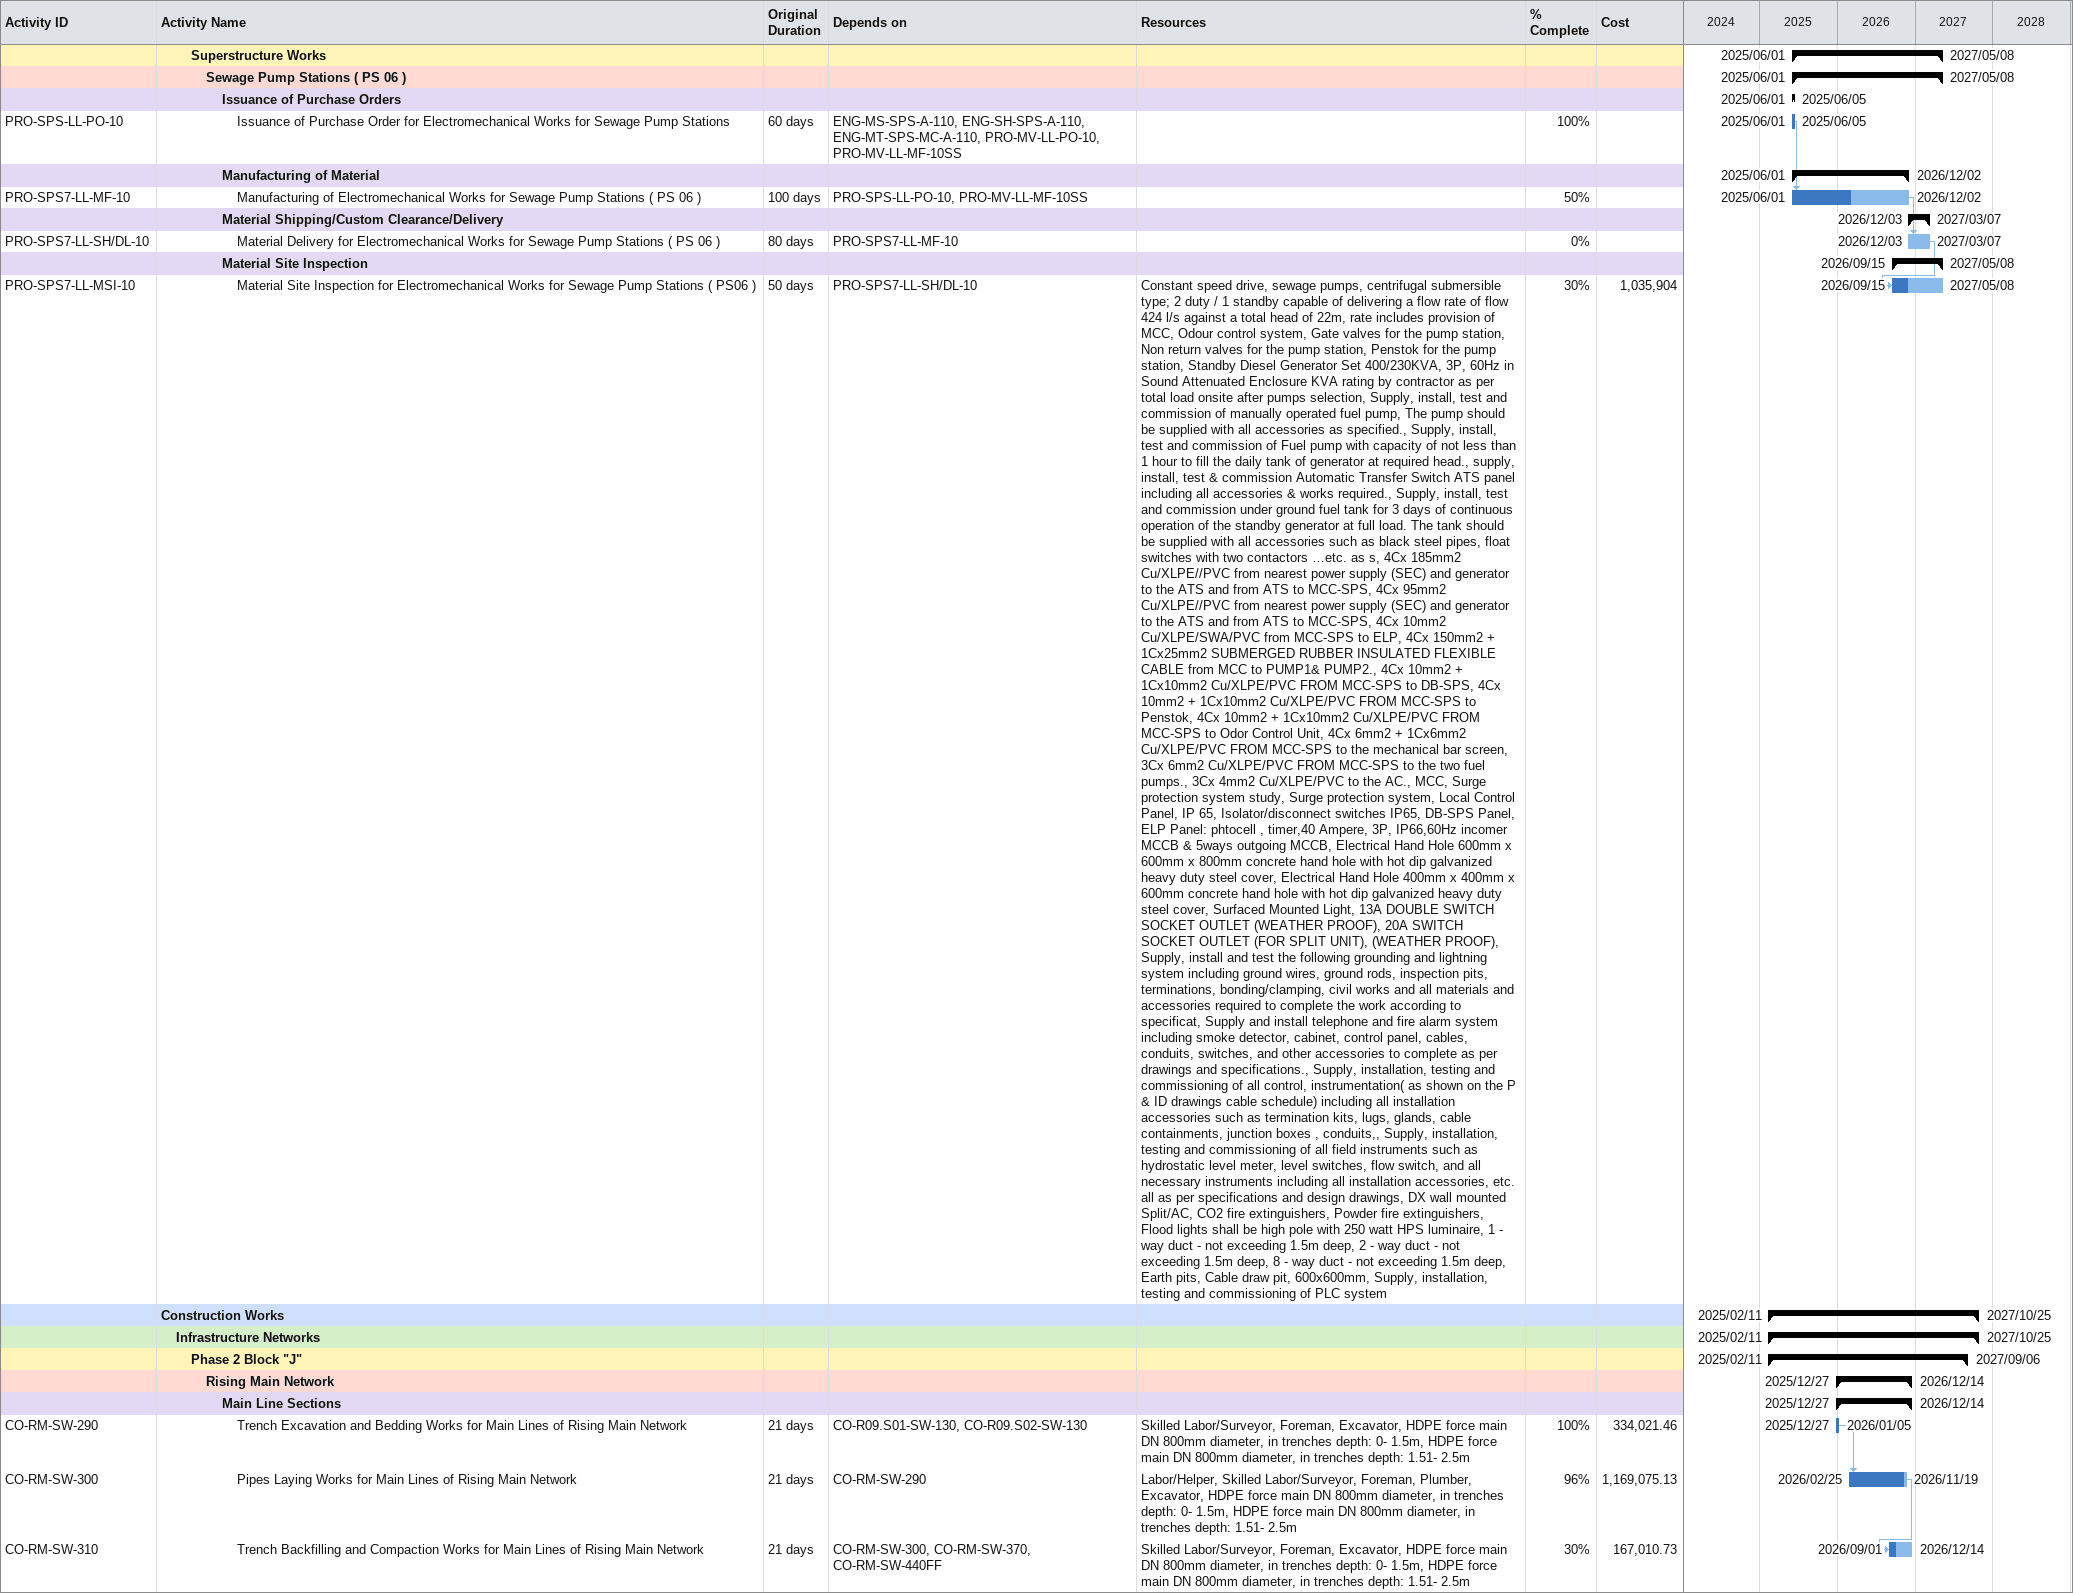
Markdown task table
| ID | Level | Task | Original duration | Start | Finish | Predecessors | Resources | % complete | Cost |
|---|---|---|---|---|---|---|---|---|---|
|  | 3 | **Superstructure Works** |  | 2025-06-01 | 2027-05-08 |  |  |  |  |
|  | 4 | **Sewage Pump Stations ( PS 06 )** |  | 2025-06-01 | 2027-05-08 |  |  |  |  |
|  | 5 | **Issuance of Purchase Orders** |  | 2025-06-01 | 2025-06-05 |  |  |  |  |
| PRO-SPS-LL-PO-10 | 6 | Issuance of Purchase Order for Electromechanical Works for Sewage Pump Stations | 60d | 2025-06-01 | 2025-06-05 | ENG-MS-SPS-A-110, ENG-SH-SPS-A-110, ENG-MT-SPS-MC-A-110, PRO-MV-LL-PO-10, PRO-MV-LL-MF-10SS |  | 100 |  |
|  | 5 | **Manufacturing of Material** |  | 2025-06-01 | 2026-12-02 |  |  |  |  |
| PRO-SPS7-LL-MF-10 | 6 | Manufacturing of Electromechanical Works for Sewage Pump Stations ( PS 06 ) | 100d | 2025-06-01 | 2026-12-02 | PRO-SPS-LL-PO-10, PRO-MV-LL-MF-10SS |  | 50 |  |
|  | 5 | **Material Shipping/Custom Clearance/Delivery** |  | 2026-12-03 | 2027-03-07 |  |  |  |  |
| PRO-SPS7-LL-SH/DL-10 | 6 | Material Delivery for Electromechanical Works for Sewage Pump Stations ( PS 06 ) | 80d | 2026-12-03 | 2027-03-07 | PRO-SPS7-LL-MF-10 |  | 0 |  |
|  | 5 | **Material Site Inspection** |  | 2026-09-15 | 2027-05-08 |  |  |  |  |
| PRO-SPS7-LL-MSI-10 | 6 | Material Site Inspection for Electromechanical Works for Sewage Pump Stations ( PS06 ) | 50d | 2026-09-15 | 2027-05-08 | PRO-SPS7-LL-SH/DL-10 | Constant speed drive, sewage pumps, centrifugal submersible type; 2 duty / 1 standby capable of delivering a flow rate of flow 424 l/s against a total head of 22m, rate includes provision of MCC, Odour control system, Gate valves for the pump station, Non return valves for the pump station, Penstok for the pump station, Standby Diesel Generator Set 400/230KVA, 3P, 60Hz in Sound Attenuated Enclosure KVA rating by contractor as per total load onsite after pumps selection, Supply, install, test and commission of manually operated fuel pump, The pump should be supplied with all accessories as specified., Supply, install, test and commission of Fuel pump with capacity of not less than 1 hour to fill the daily tank of generator at required head., supply, install, test & commission Automatic Transfer Switch ATS panel including all accessories & works required., Supply, install, test and commission under ground fuel tank for 3 days of continuous operation of the standby generator at full load. The tank should be supplied with all accessories such as black steel pipes, float switches with two contactors …etc. as s, 4Cx 185mm2 Cu/XLPE//PVC from nearest power supply (SEC) and generator to the ATS and from ATS to MCC-SPS, 4Cx 95mm2 Cu/XLPE//PVC from nearest power supply (SEC) and generator to the ATS and from ATS to MCC-SPS, 4Cx 10mm2 Cu/XLPE/SWA/PVC from MCC-SPS to ELP, 4Cx 150mm2 + 1Cx25mm2 SUBMERGED RUBBER INSULATED FLEXIBLE CABLE from MCC to PUMP1& PUMP2., 4Cx 10mm2 + 1Cx10mm2 Cu/XLPE/PVC FROM MCC-SPS to DB-SPS, 4Cx 10mm2 + 1Cx10mm2 Cu/XLPE/PVC FROM MCC-SPS to Penstok, 4Cx 10mm2 + 1Cx10mm2 Cu/XLPE/PVC FROM MCC-SPS to Odor Control Unit, 4Cx 6mm2 + 1Cx6mm2 Cu/XLPE/PVC FROM MCC-SPS to the mechanical bar screen, 3Cx 6mm2 Cu/XLPE/PVC FROM MCC-SPS to the two fuel pumps., 3Cx 4mm2 Cu/XLPE/PVC to the AC., MCC, Surge protection system study, Surge protection system, Local Control Panel, IP 65, Isolator/disconnect switches IP65, DB-SPS Panel, ELP Panel: phtocell , timer,40 Ampere, 3P, IP66,60Hz incomer MCCB & 5ways outgoing MCCB, Electrical Hand Hole 600mm x 600mm x 800mm concrete hand hole with hot dip galvanized heavy duty steel cover, Electrical Hand Hole 400mm x 400mm x 600mm concrete hand hole with hot dip galvanized heavy duty steel cover, Surfaced Mounted Light, 13A DOUBLE SWITCH SOCKET OUTLET (WEATHER PROOF), 20A SWITCH SOCKET OUTLET (FOR SPLIT UNIT), (WEATHER PROOF), Supply, install and test the following grounding and lightning system including ground wires, ground rods, inspection pits, terminations, bonding/clamping, civil works and all materials and accessories required to complete the work according to specificat, Supply and install telephone and fire alarm system including smoke detector, cabinet, control panel, cables, conduits, switches, and other accessories to complete as per drawings and specifications., Supply, installation, testing and commissioning of all control, instrumentation( as shown on the P & ID drawings cable schedule) including all installation accessories such as termination kits, lugs, glands, cable containments, junction boxes , conduits,, Supply, installation, testing and commissioning of all field instruments such as hydrostatic level meter, level switches, flow switch, and all necessary instruments including all installation accessories, etc. all as per specifications and design drawings, DX wall mounted Split/AC, CO2 fire extinguishers, Powder fire extinguishers, Flood lights shall be high pole with 250 watt HPS luminaire, 1 - way duct - not exceeding 1.5m deep, 2 - way duct - not exceeding 1.5m deep, 8 - way duct - not exceeding 1.5m deep, Earth pits, Cable draw pit, 600x600mm, Supply, installation, testing and commissioning of PLC system | 30 | 1035904 |
|  | 1 | **Construction Works** |  | 2025-02-11 | 2027-10-25 |  |  |  |  |
|  | 2 | **Infrastructure Networks** |  | 2025-02-11 | 2027-10-25 |  |  |  |  |
|  | 3 | **Phase 2 Block "J"** |  | 2025-02-11 | 2027-09-06 |  |  |  |  |
|  | 4 | **Rising Main Network** |  | 2025-12-27 | 2026-12-14 |  |  |  |  |
|  | 5 | **Main Line Sections** |  | 2025-12-27 | 2026-12-14 |  |  |  |  |
| CO-RM-SW-290 | 6 | Trench Excavation and Bedding Works for Main Lines of Rising Main Network | 21d | 2025-12-27 | 2026-01-05 | CO-R09.S01-SW-130, CO-R09.S02-SW-130 | Skilled Labor/Surveyor, Foreman, Excavator, HDPE force main DN 800mm diameter, in trenches depth: 0- 1.5m, HDPE force main DN 800mm diameter, in trenches depth: 1.51- 2.5m | 100 | 334021.46 |
| CO-RM-SW-300 | 6 | Pipes Laying Works for Main Lines of Rising Main Network | 21d | 2026-02-25 | 2026-11-19 | CO-RM-SW-290 | Labor/Helper, Skilled Labor/Surveyor, Foreman, Plumber, Excavator, HDPE force main DN 800mm diameter, in trenches depth: 0- 1.5m, HDPE force main DN 800mm diameter, in trenches depth: 1.51- 2.5m | 96 | 1169075.13 |
| CO-RM-SW-310 | 6 | Trench Backfilling and Compaction Works for Main Lines of Rising Main Network | 21d | 2026-09-01 | 2026-12-14 | CO-RM-SW-300, CO-RM-SW-370, CO-RM-SW-440FF | Skilled Labor/Surveyor, Foreman, Excavator, HDPE force main DN 800mm diameter, in trenches depth: 0- 1.5m, HDPE force main DN 800mm diameter, in trenches depth: 1.51- 2.5m | 30 | 167010.73 |
